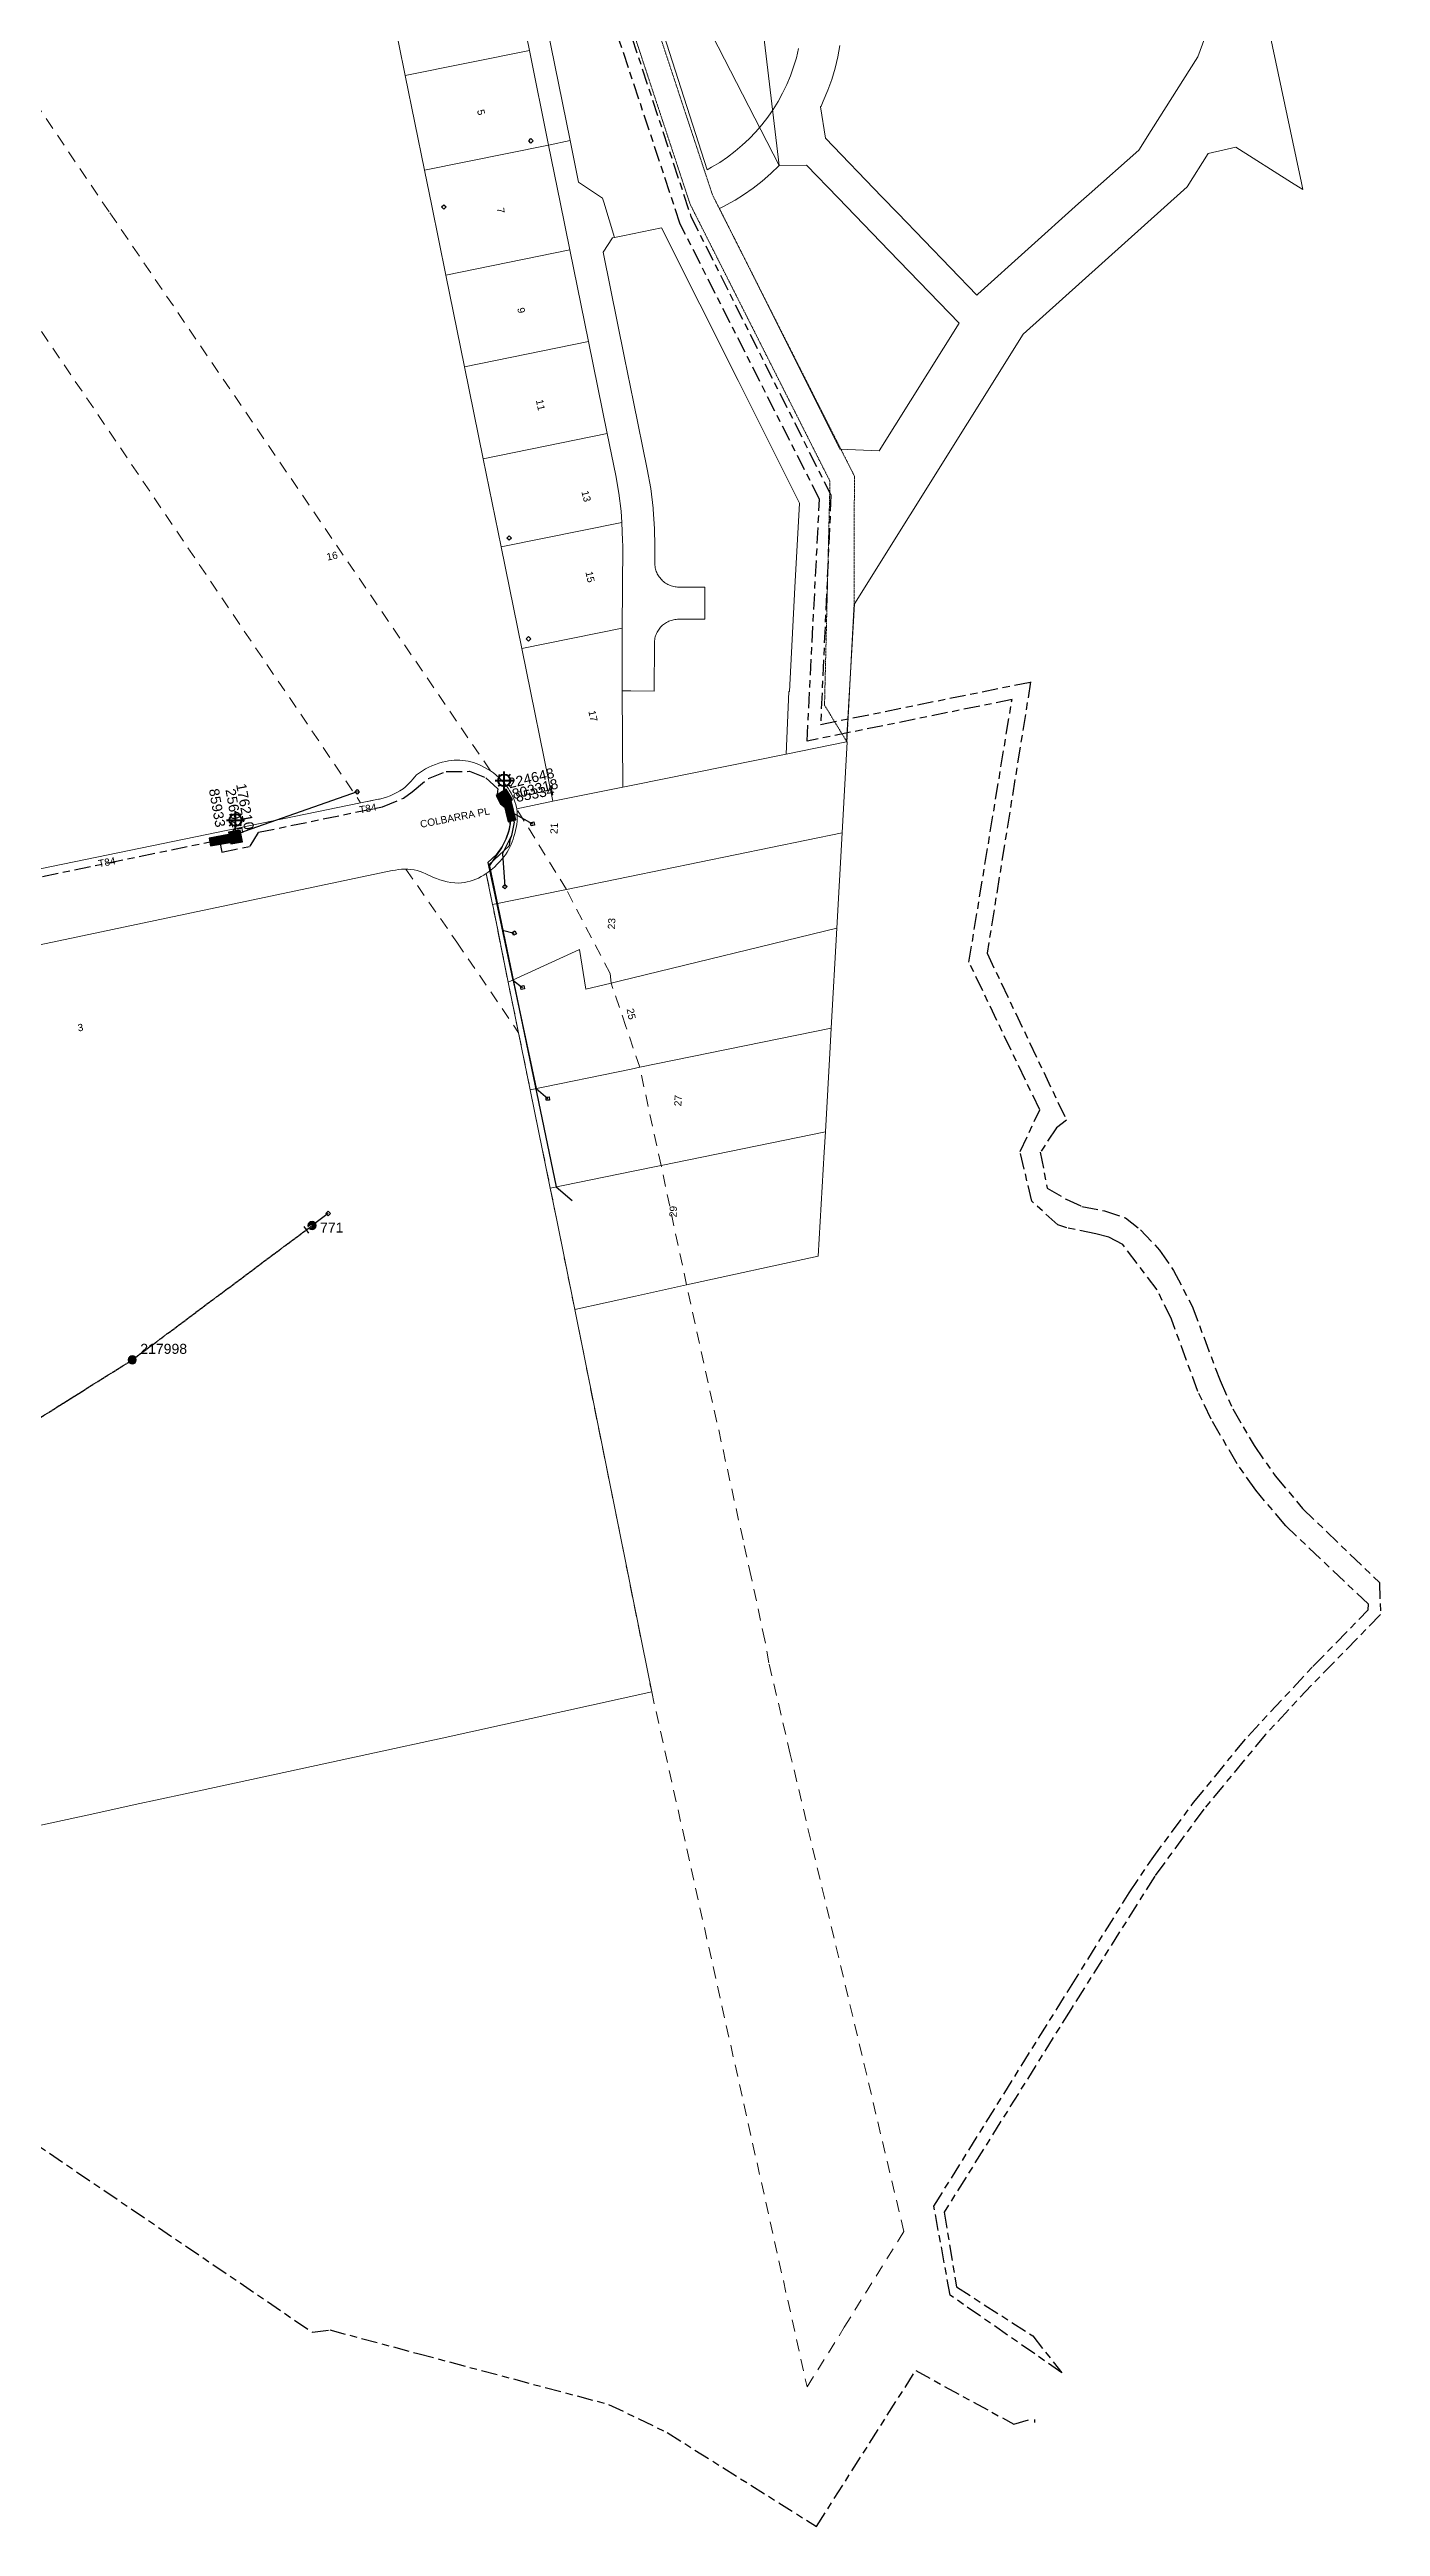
# Model space of a CAD drawing. Header units: metres. Extents: x 314590 to 317940, y 6263421 to 6264427.
# Drawn here: x 317609 to 317940, y 6263421 to 6264037 of the extents above; entities that cross this region are included whole.
import ezdxf
from ezdxf.enums import TextEntityAlignment as Align

# ---------------------------------------------------------------- set-up
doc = ezdxf.new("R2010")
doc.units = ezdxf.units.M
for name, pattern in [('Cable Exist OH', [1, 1, 0]), ('Cable Exist UG', [8.2, 4, -1.2, 1.8, -1.2]), ('Dash', [5, 3, -2]), ('HIDDEN', [0.375, 0.25, -0.125]), ('HIDDEN2', [0.1875, 0.125, -0.0625])]:
    doc.linetypes.add(name, pattern=pattern)
doc.layers.get('0').update_dxf_attribs({"color": 6})
for name, color, linetype, lineweight in [('Cadastre Easements_SP_EXT', 9, 'Continuous', 5), ('Cadastre Land Parcels_SP_EXT', 9, 'Continuous', 5), ('Cadastre Other Property_SP_EXT', 9, 'HIDDEN', 5), ('Cadastre Roads_SP_EXT', 9, 'Continuous', 5)]:
    doc.layers.add(name, color=color, linetype=linetype, lineweight=lineweight)
for name, color, linetype in [('Equip_SP_SL_EXT', 7, 'Continuous'), ('Mains_HV_EXT', 7, 'Continuous'), ('Mains_LV_EXT', 7, 'Continuous'), ('Mains_LV_SL_EXT', 7, 'Continuous'), ('Services_SP_EXT', 7, 'Continuous'), ('SupportsOH_SP_TR_HV_LV_SL_EXT', 7, 'Continuous'), ('SupportsUG_SP_LV_EXT', 7, 'Continuous'), ('SupportsUG_SP_LV_SL_EXT', 7, 'Continuous')]:
    doc.layers.add(name, color=color, linetype=linetype)
doc.styles.add('COLUMN_LABEL', font='arial.ttf')
doc.styles.add('iecARIAL', font='arial.ttf', dxfattribs={"height": 2})
doc.styles.add('POLE_LABEL', font='arial.ttf')
doc.styles.get("Standard").update_dxf_attribs({"font": 'arial.ttf'})

# ---------------------------------------------------------------- blocks, each defined once
blk = doc.blocks.new('COLUMN_EXT')
blk.add_hatch(color=256).paths.add_polyline_path([(-1.49, 1.48), (-1.49, -1.49), (1.48, -1.49), (1.48, 1.48)])
blk.add_lwpolyline([(-1.49, -1.49), (1.48, -1.49), (1.48, 1.48), (-1.49, 1.48)], close=True)
for tag, height, style, flags, p in [('STRUCTURE_PLANT_NUMBER', 0.2, 'POLE_LABEL', 9, (1.81, 0.03)), ('ASSET_NUM', 2.5, 'COLUMN_LABEL', 8, (2, 2)), ('STREET_CODE', 0.2, 'COLUMN_LABEL', 9, (1.81, -0.2))]:
    blk.add_attdef(tag, text='', height=height, dxfattribs=dict(style=style, flags=flags)).set_placement(p, align=Align.MIDDLE_LEFT)
at = {"flags": 1}
blk.add_attdef('Z', (1.81, -2.35), '', height=0.2, dxfattribs=at)
at = {"flags": 9}
for tag, p in [('COLUMN_TYPE', (1.81, -0.4)), ('OWNED_BY', (1.81, -0.6)), ('STATE', (1.81, -0.8)), ('USAGE', (1.81, -1)), ('STREETNAME', (1.81, -1.6)), ('SUBURB', (1.81, -1.8)), ('LEGEND', (1.81, -1.2)), ('LOCATION', (1.81, -1.4)), ('NOTES', (1.81, -2))]:
    blk.add_attdef(tag, text='', height=0.2, dxfattribs=at).set_placement(p, align=Align.MIDDLE_LEFT)
blk = doc.blocks.new('PILLAR_EXT')
blk.add_hatch(color=256).paths.add_polyline_path([(-2.475, 0.99), (-2.475, -0.99), (2.475, -0.99), (2.475, 0.99)])
blk.add_lwpolyline([(-2.475, -0.99), (2.475, -0.99), (2.475, 0.99), (-2.475, 0.99)], close=True)
for tag, p, flags in [('OWNED_BY', (0, -0.2), 9), ('STATE', (0, -0.4), 9), ('SUPPORT_TYPE', (0, -0.6), 9), ('STREETNAME', (0, -1.8), 9), ('SUBURB', (0, -2), 1), ('USAGE', (0, -0.8), 9), ('LEGEND', (0, -1), 9), ('LOCATION', (0, -1.2), 9), ('NOTES', (0, -1.4), 9), ('PARENT', (0, -1.6), 9)]:
    blk.add_attdef(tag, p, '', height=0.2, dxfattribs=dict(flags=flags))
at = {"style": 'iecARIAL', "flags": 8}
blk.add_attdef('ASSET_NUM', (1.5, 3.5), '', height=2.5, dxfattribs=at)
blk = doc.blocks.new('SL_LANTERN_EXT')
at = {"lineweight": 40}
for p, q in [((0, 1.97), (0, 6.47)), ((-2.25, 4.22), (2.25, 4.22)), ((-1.46, 5.68), (-1.06, 5.28)), ((-1.46, 2.76), (-1.06, 3.16)), ((0, 0), (0, 2.72)), ((1.46, 5.68), (1.06, 5.28)), ((1.46, 2.76), (1.06, 3.16))]:
    blk.add_line(p, q, dxfattribs=at)
blk.add_circle((0, 4.22), 1.5, dxfattribs=at)
at = {"style": 'iecARIAL', "flags": 8}
blk.add_attdef('ASSET_NUM', (1.5, 1.5), '', height=2.5, dxfattribs=at)
for tag, p, height, flags in [('OPERATING_VOLTAGE', (0.98, -1.65), 0.2, 9), ('ORIENTATION', (0.98, -1.85), 0.2, 9), ('OWNED_BY', (0.98, -2.05), 0.2, 9), ('STATE', (0.98, -2.25), 0.2, 9), ('CONSTRUCTED_VOLTAGE', (0.98, -0.65), 0.2, 9), ('CONTROL_TYPE', (0.98, -0.85), 0.2, 9), ('LANTERN_PURPOSE', (0.98, -1.05), 0.2, 9), ('LANTERN_TYPE', (0.98, -1.25), 0.2, 9), ('NO_PHASES', (0.98, -1.45), 0.2, 9), ('USAGE', (0.98, -2.45), 0.2, 9), ('CEXIST', (0.98, -2.65), 0.2, 9), ('CNEW', (0.98, -2.85), 0.2, 9), ('CNUMBER', (0.98, -3.05), 0.2, 9), ('CREMOVE', (0.98, -3.25), 0.2, 9), ('CREPLACE', (0.98, -3.45), 0.2, 9), ('LKINGHEIGHT', (0.98, -3.65), 0.2, 9), ('LBRACKET', (0.98, -3.85), 0.2, 9), ('LBRACKETVOCAB', (0.98, -4.05), 0.2, 9), ('LCATEGORY', (0.98, -4.25), 0.2, 9), ('LCHARGE1', (0.98, -4.45), 0.2, 9), ('LCHARGE1PERCENT', (0.98, -4.65), 0.2, 9), ('LCHARGE2', (0.98, -4.85), 0.2, 9), ('LCHARGE2PERCENT', (0.98, -5.05), 0.2, 9), ('LCHARGE3', (0.98, -5.25), 0.2, 9), ('LCHARGE3PERCENT', (0.98, -5.45), 0.2, 9), ('LEXIST', (0.98, -5.65), 0.2, 9), ('LLAMP', (0.98, -5.85), 0.2, 9), ('LLAMPVOCAB', (0.98, -6.05), 0.2, 9), ('LMAST', (0.98, -6.25), 0.2, 9), ('LNUMBER', (2.18, -3.25), 2.5, 8), ('STREETNAME', (0.98, -9.25), 0.2, 9), ('SUBURB', (0.98, -9.45), 0.2, 1), ('LMASTVOCAB', (0.98, -6.45), 0.2, 9), ('LNEW', (0.98, -6.65), 0.2, 9), ('LANTNUMBER', (0.98, -6.85), 0.2, 9), ('LOUTREACH', (0.98, -7.25), 0.2, 9), ('LOUTREACHVOCAB', (0.98, -7.45), 0.2, 9), ('LRATECODE', (0.98, -7.65), 0.2, 9), ('LREMOVE', (0.98, -7.85), 0.2, 9), ('LREPLACE', (0.98, -8.05), 0.2, 9), ('LTYPE', (0.98, -8.25), 0.2, 9), ('LTYPEVOCAB', (0.98, -8.45), 0.2, 9), ('LEGEND', (0.98, -8.65), 0.2, 9), ('LOCATION', (0.98, -8.85), 0.2, 9), ('NOTES', (0.98, -9.05), 0.2, 9)]:
    blk.add_attdef(tag, p, '', height=height, dxfattribs=dict(flags=flags))
blk = doc.blocks.new('CCP_EXT')
blk.add_wipeout([(0, 0.57), (0.57, 0), (0, -0.57), (-0.57, 0)])
blk.add_lwpolyline([(-0.57, 0), (0, 0.57), (0.57, 0), (0, -0.57), (-0.57, 0)])
at = {"flags": 1}
blk.add_attdef('Z', (0, 0), '', height=0.2, dxfattribs=at)
at = {"flags": 9}
for tag, p in [('CCP_TYPE', (0, 0)), ('CONSTRUCTED_VOLTAGE', (0, -0.2)), ('OPERATING_VOLTAGE', (0, -0.6)), ('ORIENTATION', (0, -0.8)), ('OWNED_BY', (0, -1)), ('STATE', (0, -1.8)), ('NO_PHASES', (0, -0.4)), ('USAGE', (0, -1.2)), ('LEGEND', (0, -1.4)), ('LIFE_SUPPORT', (0, -1.6)), ('NOTES', (0, -2))]:
    blk.add_attdef(tag, text='', height=0.2, dxfattribs=at).set_placement(p, align=Align.MIDDLE_LEFT)
blk = doc.blocks.new('POLE_EXT')
blk.add_hatch(color=256).paths.add_polyline_path([(-1, 0, 1), (1, 0, 1)])
blk.add_lwpolyline([(-1, 0, 1), (1, 0, 1)], format="xyb", close=True)
for tag, height, flags, p in [('pNumber', 2.5, 8, (-17.84, 2.07)), ('OWNED_BY', 0.2, 9, (1.35, -0.4)), ('SPECIAL_USE', 0.2, 9, (1.35, -0.8)), ('STATE', 0.2, 9, (1.35, -1)), ('cLV', 0.2, 9, (1.35, -1.4)), ('hDepth', 0.2, 9, (1.35, -1.6)), ('hDia', 0.2, 9, (1.35, -1.8)), ('cHV', 0.2, 9, (1.35, -2)), ('cLinedev', 0.2, 9, (1.35, -3.4)), ('pExisting', 0.2, 9, (1.35, -3.8)), ('pFooting', 0.2, 9, (1.35, -4.4)), ('pNew', 0.2, 9, (1.35, -4.6)), ('pRelocate', 0.2, 9, (1.35, -5)), ('pRemove', 0.2, 9, (1.35, -5.2)), ('pReplace', 0.2, 9, (1.35, -5.4)), ('pStay', 0.2, 9, (1.35, -5.6)), ('pType', 0.2, 9, (1.35, -5.8)), ('cspan', 0.2, 9, (1.35, -6)), ('STREETNAME', 0.2, 9, (1.35, -6.2)), ('PARENT', 0.2, 9, (1.35, -0.6)), ('USAGE', 0.2, 9, (1.35, -1.2)), ('LBRACKET', 0.2, 9, (1.35, -2.2)), ('LExisting', 0.2, 9, (1.35, -2.4)), ('LANTNUMBER', 0.2, 9, (1.35, -2.6)), ('LOther', 0.2, 9, (1.35, -2.8)), ('LRemove', 0.2, 9, (1.35, -3)), ('LEGEND', 0.2, 9, (1.35, -3.2)), ('LOCATION', 0.2, 9, (1.35, -3.6)), ('PFNUMBER', 0.2, 9, (1.35, -4)), ('NEWPFNUMBER', 0.2, 9, (1.35, -4.2)), ('SUBURB', 0.2, 9, (1.35, -6.4)), ('OPERATED_BY', 0.2, 9, (1.36, -7.01)), ('NOTES', 0.2, 9, (1.35, -6.6)), ('MAINTAINED_BY', 0.2, 9, (1.36, -6.81))]:
    blk.add_attdef(tag, text='', height=height, dxfattribs=dict(flags=flags)).set_placement(p, align=Align.MIDDLE_LEFT)
at = {"style": 'POLE_LABEL'}
for tag, height, flags, p in [('STRUCTURE_PLANT_NUMBER', 0.2, 9, (1.35, 0.03)), ('ASSET_NUM', 2.5, 8, (2, 2)), ('STREET_CODE', 0.2, 9, (1.35, -0.2))]:
    blk.add_attdef(tag, text='', height=height, dxfattribs=dict(at, flags=flags)).set_placement(p, align=Align.MIDDLE_LEFT)
at = {"flags": 1}
blk.add_attdef('Z', (1.35, -7.33), '', height=0.2, dxfattribs=at)
blk = doc.blocks.new('End Shackle_EXT')
blk.add_wipeout([(0, 0.25), (1.81, 0.25), (1.82, -0.25), (0, -0.25)])
blk.add_line((1.81, -1), (1.81, 1))
at = {"flags": 1}
blk.add_attdef('Z', (0, 0), '', height=0.2, dxfattribs=at)
at = {"flags": 9}
for tag, p in [('CONNECTOR_TYPE', (0, 0)), ('CONSTRUCTED_VOLTAGE', (0, -0.2)), ('OPERATING_VOLTAGE', (0, -0.6)), ('ORIENTATION', (0, -0.8)), ('OWNED_BY', (0, -1)), ('STATE', (0, -1.2)), ('NO_PHASES', (0, -0.4)), ('USAGE', (0, -1.4)), ('NOTES', (0, -1.6))]:
    blk.add_attdef(tag, text='', height=0.2, dxfattribs=at).set_placement(p, align=Align.MIDDLE_LEFT)

msp = doc.modelspace()

# ---------------------------------------------------------------- linework, layer by layer
at = {"layer": 'Cadastre Land Parcels_SP_EXT', "linetype": 'Continuous'}
for points in [[(317763.79, 6264229.82), (317790.18, 6264008.06), (317797, 6264008.17), (317804.86, 6264000.02), (317817.55, 6263986.87), (317834.94, 6263968.85), (317815.04, 6263937.07), (317805.3, 6263937.51), (317792.99, 6263962.08), (317775.37, 6263997.35), (317776.35, 6263997.85), (317778.87, 6263999.24), (317779.2, 6263999.45), (317781.31, 6264000.76), (317783.67, 6264002.41), (317785.94, 6264004.18), (317788.11, 6264006.06), (317790.18, 6264008.06), (317749.33, 6264087.65)], [(317723.86, 6264084.83), (317738.21, 6264014.25), (317740.29, 6264003.88), (317746.24, 6263999.91), (317746.54, 6263998.94), (317749.23, 6263990.17), (317751.32, 6263990.6), (317760.94, 6263992.56), (317779.95, 6263954.58), (317792.54, 6263929.42), (317795.21, 6263924.07), (317794.1, 6263903.12), (317792.72, 6263877.23), (317792.58, 6263877.23), (317791.9, 6263861.68), (317806.92, 6263864.71), (317808.91, 6263899.06), (317850.91, 6263966.09), (317890.86, 6264001.99), (317891.69, 6264002.73), (317896.91, 6264011.04), (317903.79, 6264012.61), (317917.65, 6264003.86), (317920.46, 6264002.09), (317920.1, 6264003.74), (317918.77, 6264010), (317906.46, 6264068.13)], [(317601.12, 6263832.06), (317686.05, 6263849.54), (317690.5, 6263850.45), (317690.75, 6263850.51), (317691.64, 6263850.74), (317692.51, 6263851.01), (317693.37, 6263851.33), (317694.21, 6263851.7), (317695.03, 6263852.1), (317695.83, 6263852.55), (317696.6, 6263853.04), (317697.14, 6263853.48), (317697.65, 6263853.94), (317698.14, 6263854.43), (317698.6, 6263854.94), (317699.04, 6263855.48), (317699.49, 6263856), (317699.97, 6263856.5), (317700.69, 6263857.04), (317701.43, 6263857.53), (317702.2, 6263857.99), (317702.99, 6263858.41), (317703.8, 6263858.79), (317704.64, 6263859.12), (317705.48, 6263859.41), (317706.34, 6263859.65), (317707.22, 6263859.85), (317707.91, 6263859.99), (317708.6, 6263860.08), (317709.3, 6263860.15), (317710, 6263860.17), (317710.71, 6263860.16), (317711.41, 6263860.11), (317712.1, 6263860.03), (317712.8, 6263859.91), (317713.48, 6263859.75), (317714.16, 6263859.56), (317714.82, 6263859.33), (317715.47, 6263859.07), (317716.11, 6263858.77), (317716.89, 6263858.38), (317717.65, 6263857.95), (317718.37, 6263857.5), (317719.08, 6263857), (317719.77, 6263856.45), (317720.42, 6263855.88), (317721.05, 6263855.27), (317721.64, 6263854.62), (317722.2, 6263853.95), (317722.72, 6263853.25), (317723.12, 6263852.61), (317723.49, 6263851.95), (317723.83, 6263851.26), (317724.13, 6263850.57), (317724.39, 6263849.85), (317724.62, 6263849.13), (317724.81, 6263848.39), (317724.87, 6263848.07), (317733.84, 6263849.96), (317726.13, 6263887.91), (317720.99, 6263913.2), (317716.53, 6263935.15), (317711.89, 6263957.99), (317707.25, 6263980.82), (317703.75, 6263998.01), (317701.95, 6264006.89), (317697.16, 6264030.41), (317692.38, 6264053.93)], [(317901.67, 6264054.97), (317894.34, 6264035.07), (317882.76, 6264016.73), (317879.66, 6264011.89), (317867.28, 6264000.94), (317864.61, 6263998.58), (317839.57, 6263976.07), (317839.32, 6263975.84), (317819.66, 6263996.21), (317815.75, 6264000.27), (317801.69, 6264014.84), (317800.49, 6264022.64), (317800.59, 6264022.84), (317801.16, 6264024.08), (317802.28, 6264026.76), (317803.25, 6264029.49), (317804.08, 6264032.26), (317804.77, 6264035.08), (317805.31, 6264037.93)], [(317795, 6264037.15), (317794.45, 6264034.86), (317793.77, 6264032.61), (317792.97, 6264030.39), (317792.06, 6264028.21), (317791.04, 6264026.09), (317789.91, 6264024.02), (317788.67, 6264022.02), (317787.32, 6264020.08), (317785.88, 6264018.22), (317784.34, 6264016.43), (317782.71, 6264014.73), (317781, 6264013.11), (317779.2, 6264011.59), (317777.33, 6264010.16), (317775.38, 6264008.83), (317773.36, 6264007.61), (317772.25, 6264006.99), (317760.73, 6264042.87)], [(317605.76, 6263595.19), (317619.14, 6263598.09), (317629.95, 6263600.43), (317642.35, 6263603.11), (317655.82, 6263606.03), (317669.98, 6263609.1), (317689.49, 6263613.33), (317706.34, 6263616.98), (317758.46, 6263628.44), (317756.06, 6263640.37), (317746.78, 6263686.5), (317739.32, 6263723.56), (317734.74, 6263746.21), (317733.24, 6263753.74), (317728.23, 6263778.23), (317725.35, 6263792.34), (317722.77, 6263804.93), (317718.99, 6263823.7), (317718.88, 6263824.25), (317717.31, 6263831.98), (317716.69, 6263831.57), (317716.04, 6263831.21), (317715.38, 6263830.87), (317714.7, 6263830.57), (317714.01, 6263830.31), (317713.3, 6263830.08), (317712.59, 6263829.9), (317711.86, 6263829.74), (317711.13, 6263829.63), (317710.39, 6263829.56), (317709.45, 6263829.63), (317709.45, 6263829.63), (317708.52, 6263829.75), (317707.6, 6263829.92), (317706.68, 6263830.13), (317705.78, 6263830.39), (317704.9, 6263830.71), (317704.18, 6263831), (317703.48, 6263831.34), (317703.16, 6263831.51), (317702.97, 6263831.61), (317702.27, 6263831.94), (317701.56, 6263832.24), (317700.83, 6263832.5), (317700.09, 6263832.72), (317699.34, 6263832.9), (317698.57, 6263833), (317697.79, 6263833.05), (317697.29, 6263833.06), (317697.01, 6263833.07), (317696.23, 6263833.04), (317695.46, 6263832.97), (317694.69, 6263832.86), (317693.92, 6263832.72), (317604.68, 6263813.96)]]:
    msp.add_lwpolyline(points, dxfattribs=at)
for points in [[(317738.21, 6264014.25), (317723.86, 6264084.83), (317706.48, 6264081.29), (317687.6, 6264077.46), (317692.38, 6264053.93), (317723.26, 6264060.21), (317728.03, 6264036.69), (317732.82, 6264013.16), (317738.21, 6264014.25)], [(317728.03, 6264036.69), (317723.26, 6264060.21), (317692.38, 6264053.93), (317697.16, 6264030.41), (317728.03, 6264036.69)], [(317732.82, 6264013.16), (317728.03, 6264036.69), (317697.16, 6264030.41), (317701.95, 6264006.89), (317732.82, 6264013.16)], [(317703.75, 6263998.01), (317707.25, 6263980.82), (317738.11, 6263987.09), (317735.71, 6263998.93), (317732.82, 6264013.16), (317701.95, 6264006.89), (317703.75, 6263998.01)], [(317771.69, 6263903.2), (317765.2, 6263903.23), (317764.88, 6263903.24), (317764.57, 6263903.27), (317764.26, 6263903.31), (317763.95, 6263903.37), (317763.64, 6263903.44), (317763.34, 6263903.53), (317763.05, 6263903.64), (317762.76, 6263903.76), (317762.47, 6263903.9), (317762.2, 6263904.05), (317761.93, 6263904.22), (317761.67, 6263904.39), (317761.42, 6263904.59), (317761.19, 6263904.79), (317760.96, 6263905.01), (317760.74, 6263905.24), (317760.54, 6263905.48), (317760.35, 6263905.73), (317760.17, 6263905.99), (317760.01, 6263906.26), (317759.86, 6263906.54), (317759.73, 6263906.82), (317759.61, 6263907.11), (317759.5, 6263907.4), (317759.42, 6263907.71), (317759.35, 6263908.01), (317759.29, 6263908.32), (317759.25, 6263908.63), (317759.23, 6263908.95), (317759.22, 6263909.26), (317759.24, 6263913.46), (317759.16, 6263917.67), (317758.83, 6263922.58), (317758.81, 6263922.83), (317758.21, 6263927.72), (317757.36, 6263932.57), (317753.96, 6263949.3), (317751.73, 6263960.27), (317746.4, 6263986.53), (317748.75, 6263990.11), (317749.23, 6263990.17), (317746.54, 6263998.94), (317746.24, 6263999.91), (317740.29, 6264003.88), (317738.21, 6264014.25), (317732.82, 6264013.16), (317735.71, 6263998.93), (317738.11, 6263987.09), (317742.75, 6263964.26), (317747.4, 6263941.42), (317749.52, 6263930.97), (317750.3, 6263926.54), (317750.84, 6263922.07), (317751.06, 6263919.31), (317751.23, 6263914.8), (317751.24, 6263913.5), (317751.15, 6263893), (317751.09, 6263877.41), (317753.28, 6263877.4), (317759.09, 6263877.37), (317759.14, 6263889.26), (317759.15, 6263889.57), (317759.17, 6263889.89), (317759.21, 6263890.2), (317759.27, 6263890.51), (317759.35, 6263890.81), (317759.44, 6263891.11), (317759.54, 6263891.41), (317759.67, 6263891.7), (317759.8, 6263891.98), (317759.95, 6263892.25), (317760.12, 6263892.52), (317760.3, 6263892.78), (317760.49, 6263893.03), (317760.69, 6263893.27), (317760.91, 6263893.49), (317761.14, 6263893.71), (317761.38, 6263893.91), (317761.63, 6263894.1), (317761.89, 6263894.28), (317762.16, 6263894.44), (317762.44, 6263894.59), (317762.72, 6263894.72), (317763.01, 6263894.84), (317763.31, 6263894.95), (317763.61, 6263895.03), (317763.91, 6263895.11), (317764.23, 6263895.16), (317764.54, 6263895.2), (317764.85, 6263895.22), (317765.16, 6263895.23), (317771.66, 6263895.21), (317771.69, 6263903.2)], [(317742.75, 6263964.26), (317738.11, 6263987.09), (317707.25, 6263980.82), (317711.89, 6263957.99), (317742.75, 6263964.26)], [(317747.4, 6263941.42), (317742.75, 6263964.26), (317711.89, 6263957.99), (317716.53, 6263935.15), (317747.4, 6263941.42)], [(317720.99, 6263913.2), (317751.06, 6263919.31), (317750.84, 6263922.07), (317750.3, 6263926.54), (317749.52, 6263930.97), (317747.4, 6263941.42), (317716.53, 6263935.15), (317720.99, 6263913.2)], [(317726.13, 6263887.91), (317751.15, 6263893), (317751.24, 6263913.5), (317751.23, 6263914.8), (317751.06, 6263919.31), (317720.99, 6263913.2), (317726.13, 6263887.91)], [(317751.09, 6263877.41), (317751.15, 6263893), (317726.13, 6263887.91), (317733.84, 6263849.96), (317751.24, 6263853.47), (317751.09, 6263877.41)], [(317737.23, 6263828.02), (317752.62, 6263831.18), (317805.83, 6263842.1), (317807.08, 6263864.74), (317806.92, 6263864.71), (317791.9, 6263861.68), (317753.78, 6263853.98), (317751.24, 6263853.47), (317733.84, 6263849.96), (317724.87, 6263848.07), (317724.96, 6263847.3), (317725, 6263846.53), (317725, 6263845.75), (317724.96, 6263844.98), (317724.88, 6263844.21), (317724.75, 6263843.45), (317724.59, 6263842.69), (317724.39, 6263841.94), (317724.15, 6263841.21), (317723.96, 6263840.52), (317723.74, 6263839.84), (317723.47, 6263839.17), (317723.18, 6263838.52), (317722.84, 6263837.89), (317722.48, 6263837.27), (317722.08, 6263836.67), (317721.66, 6263836.1), (317721.2, 6263835.54), (317720.72, 6263835.02), (317720.04, 6263834.28), (317719.32, 6263833.59), (317718.56, 6263832.93), (317717.78, 6263832.31), (317717.31, 6263831.98), (317718.88, 6263824.25), (317737.23, 6263828.02)], [(317804.51, 6263818.4), (317805.83, 6263842.1), (317752.62, 6263831.18), (317737.23, 6263828.02), (317718.88, 6263824.25), (317718.99, 6263823.7), (317722.78, 6263804.93), (317740.48, 6263813.07), (317742.04, 6263803.2), (317748.38, 6263804.74), (317750.72, 6263805.31), (317804.51, 6263818.4)], [(317804.51, 6263818.4), (317750.72, 6263805.31), (317748.38, 6263804.74), (317742.04, 6263803.2), (317740.48, 6263813.07), (317722.78, 6263804.93), (317725.35, 6263792.34), (317728.23, 6263778.23), (317753.38, 6263783.37), (317755.48, 6263783.8), (317803.12, 6263793.54), (317804.51, 6263818.4)], [(317753.82, 6263757.95), (317760.78, 6263759.38), (317801.67, 6263767.76), (317802.86, 6263788.84), (317803.12, 6263793.54), (317755.48, 6263783.8), (317753.38, 6263783.37), (317728.23, 6263778.23), (317733.24, 6263753.74), (317753.82, 6263757.95)], [(317754.44, 6263726.88), (317767.13, 6263729.67), (317799.92, 6263736.86), (317801.38, 6263762.68), (317801.67, 6263767.76), (317760.78, 6263759.38), (317753.82, 6263757.95), (317733.24, 6263753.74), (317734.74, 6263746.21), (317739.32, 6263723.56), (317754.44, 6263726.88)]]:
    msp.add_lwpolyline(points, close=True, dxfattribs=at)
at = {"layer": 'Cadastre Other Property_SP_EXT', "linetype": 'HIDDEN2'}
msp.add_lwpolyline([(317807.02, 6263864.74), (317808.82, 6263898.98), (317808.89, 6263930.84), (317773.59, 6264000.73), (317751.5, 6264067.61), (317742.53, 6264112.57), (317749.55, 6264184.88), (317763.8, 6264229.87), (317800.83, 6264281.36), (317805.51, 6264289.74), (317799.69, 6264291.58), (317795.17, 6264284.09), (317759.51, 6264234.21), (317743.65, 6264186.18), (317736.47, 6264112.26), (317745.69, 6264066.09), (317768.03, 6263998.42), (317802.82, 6263929.54), (317801.46, 6263873.86), (317807.02, 6263864.74)], close=True, dxfattribs=at)
at = {"layer": 'Mains_HV_EXT', "linetype": 'Cable Exist UG'}
for points in [[(317860.49, 6263459.15), (317832.71, 6263478.42), (317828.67, 6263500.59), (317862.62, 6263554.99), (317877.23, 6263578.45), (317882.95, 6263586.93), (317893.26, 6263600.92), (317906.84, 6263617.48), (317922.94, 6263634.75), (317936.74, 6263648.87), (317936.77, 6263650.26), (317916.23, 6263669.73), (317908.76, 6263678.64), (317904.13, 6263685.17), (317897.62, 6263696.32), (317894.37, 6263703.15), (317887.78, 6263721.17), (317884.2, 6263728.43), (317875.68, 6263739.73), (317872.21, 6263741.58), (317868.92, 6263742.35), (317861.76, 6263743.88), (317859.52, 6263744.6), (317853, 6263750.5), (317850.14, 6263762.86), (317854.99, 6263773.22), (317837.4, 6263809.98), (317848.11, 6263875.26), (317797.11, 6263864.9), (317800.22, 6263925.05), (317765.58, 6263993.46), (317743, 6264061.61)], [(317745.84, 6264063.25), (317768.21, 6263995.41), (317803.07, 6263926.08), (317800.49, 6263869.06), (317852.73, 6263879.62), (317841.9, 6263812.17), (317861.66, 6263770.65), (317859.17, 6263768.78), (317855.15, 6263762.65), (317856.86, 6263753.74), (317861.56, 6263750.98), (317865.51, 6263749.21), (317871.08, 6263748.09), (317876.32, 6263746.33), (317880.04, 6263743.39), (317884.83, 6263738.34), (317888.3, 6263733.26), (317892.91, 6263724.43), (317899.86, 6263705.92), (317903.05, 6263698.88), (317908.33, 6263689.72), (317913.61, 6263682.17), (317920.36, 6263674.11), (317939.52, 6263655.64), (317939.78, 6263647.68), (317922.53, 6263630.05), (317911.17, 6263617.84), (317895.79, 6263599.29), (317883.63, 6263582.63), (317862.73, 6263549.49), (317831.25, 6263499.07), (317834.29, 6263480.5), (317853.25, 6263468.31), (317860.49, 6263459.15)], [(317853.74, 6263447.54), (317853.74, 6263446.74)]]:
    msp.add_lwpolyline(points, dxfattribs=at)
at = {"layer": 'Mains_LV_EXT', "linetype": 'Cable Exist UG'}
msp.add_lwpolyline([(317650.94, 6263840.25), (317600.96, 6263829.97)], dxfattribs=at)
at = {"layer": 'Mains_LV_SL_EXT', "linetype": 'Cable Exist UG'}
for points in [[(317723.14, 6263847.47), (317721.78, 6263850.92)], [(317650.94, 6263840.25), (317654.9, 6263841.06)]]:
    msp.add_lwpolyline(points, dxfattribs=at)

# ---------------------------------------------------------------- block references
at = {"layer": 'Equip_SP_SL_EXT'}
ref = msp.add_blockref('SL_LANTERN_EXT', (317654.9, 6263841.06), dxfattribs=at)
ref.add_attrib('ASSET_NUM', '176210', dxfattribs={"layer": '0', "height": 2.5, "rotation": 280.29883, "style": 'iecARIAL'}).set_placement((317656.4, 6263842.56), align=Align.BOTTOM_RIGHT)
ref = msp.add_blockref('SL_LANTERN_EXT', (317721.78, 6263850.92), dxfattribs=at)
ref.add_attrib('ASSET_NUM', '224648', dxfattribs={"layer": '0', "height": 2.5, "rotation": 13.62995, "style": 'iecARIAL'}).set_placement((317723.28, 6263852.42), align=Align.BOTTOM_LEFT)
at = {"layer": 'SupportsOH_SP_TR_HV_LV_SL_EXT'}
ref = msp.add_blockref('POLE_EXT', (317629.22, 6263711.03), dxfattribs=at)
ref.add_attrib('ASSET_NUM', '217998', dxfattribs={"layer": '0', "height": 2.5, "style": 'POLE_LABEL'}).set_placement((317631.22, 6263711.78), align=Align.BOTTOM_LEFT)
at = {"layer": 'SupportsUG_SP_LV_EXT'}
ref = msp.add_blockref('PILLAR_EXT', (317650.94, 6263840.25), dxfattribs=dict(at, rotation=190.3748531884007))
ref.add_attrib('ASSET_NUM', '85933', dxfattribs={"layer": '0', "height": 2.5, "rotation": 280.04713, "style": 'iecARIAL'}).set_placement((317652.44, 6263843.75), align=Align.TOP_RIGHT)
ref = msp.add_blockref('PILLAR_EXT', (317723.14, 6263847.47), dxfattribs=dict(at, rotation=103.931974180262))
ref.add_attrib('ASSET_NUM', '85334', dxfattribs={"layer": '0', "height": 2.5, "rotation": 10.80925, "style": 'iecARIAL'}).set_placement((317724.64, 6263850.97), align=Align.MIDDLE_LEFT)
at = {"layer": 'SupportsUG_SP_LV_SL_EXT'}
ref = msp.add_blockref('COLUMN_EXT', (317654.9, 6263841.06), dxfattribs=dict(at, rotation=190.3748531884007))
ref.add_attrib('ASSET_NUM', '256925', dxfattribs={"layer": '0', "height": 2.5, "rotation": 280.04713, "style": 'COLUMN_LABEL'}).set_placement((317656.9, 6263841.81), align=Align.TOP_RIGHT)
ref = msp.add_blockref('COLUMN_EXT', (317721.78, 6263850.92), dxfattribs=dict(at, rotation=30.80804835472361))
ref.add_attrib('ASSET_NUM', '803318', dxfattribs={"layer": '0', "height": 2.5, "rotation": 13.62995, "style": 'COLUMN_LABEL'}).set_placement((317723.78, 6263851.67), align=Align.MIDDLE_LEFT)

# ---------------------------------------------------------------- texts
at = {"layer": 'Cadastre Land Parcels_SP_EXT'}
for s, rotation, p in [('5', 282.7298, (317714.99, 6264021.79)), ('7', 277.58876, (317719.93, 6263997.48)), ('9', 281.31773, (317725, 6263972.54)), ('11', 281.89691, (317729.64, 6263949.7)), ('13', 284.75363, (317740.95, 6263926.95)), ('16', 11.55454, (317677.76, 6263909.8)), ('15', 282.23359, (317741.97, 6263906.95)), ('17', 282.00517, (317742.69, 6263872.35)), ('21', 87.16, (317735.01, 6263841.77)), ('23', 87.16, (317749.31, 6263818.08)), ('25', 281.39999, (317752.22, 6263798.27)), ('3', 9.03948, (317615.78, 6263792.69)), ('27', 87.16, (317765.84, 6263774.07)), ('29', 87.16, (317764.64, 6263746.47))]:
    msp.add_text(s, height=1.8, rotation=rotation, dxfattribs=at).set_placement(p)
at = {"layer": 'Cadastre Roads_SP_EXT'}
msp.add_text('COLBARRA PL', height=1.8, rotation=11.0635, dxfattribs=at).set_placement((317701.03, 6263843.34))
at = {"layer": 'Mains_LV_EXT'}
msp.add_text('T84', height=1.8, rotation=10.45891, dxfattribs=at).set_placement((317620.94, 6263833.53))

# ---------------------------------------------------------------- next in the draw order: block references
at = {"layer": 'Services_SP_EXT'}
for p in [(317728.43, 6264014.17), (317706.74, 6263997.75), (317722.97, 6263915.42), (317727.78, 6263890.38), (317685.15, 6263852.32), (317677.95, 6263747.43)]:
    msp.add_blockref('CCP_EXT', p, dxfattribs=at)
for p, rotation in [((317728.8, 6263844.32), 327.8604691208012), ((317721.94, 6263828.72), 1.945282875565413), ((317724.27, 6263817.17), 344.9131302156726), ((317726.32, 6263803.65), 146.5215266140846), ((317732.6, 6263776.03), 139.4025978004952)]:
    msp.add_blockref('CCP_EXT', p, dxfattribs=dict(at, rotation=rotation))

# ---------------------------------------------------------------- next in the draw order: linework, layer by layer
at = {"layer": 'Cadastre Easements_SP_EXT', "linetype": 'Dash'}
msp.add_lwpolyline([(317587.03, 6263995.79), (317686.05, 6263849.54), (317690.5, 6263850.45), (317690.75, 6263850.51), (317691.64, 6263850.74), (317692.51, 6263851.01), (317693.37, 6263851.33), (317694.21, 6263851.69), (317695.03, 6263852.1), (317695.83, 6263852.55), (317696.6, 6263853.04), (317697.14, 6263853.48), (317697.65, 6263853.94), (317698.14, 6263854.43), (317698.6, 6263854.94), (317699.04, 6263855.48), (317699.49, 6263856), (317699.97, 6263856.5), (317700.69, 6263857.04), (317701.43, 6263857.53), (317702.2, 6263857.99), (317702.99, 6263858.41), (317703.8, 6263858.79), (317704.64, 6263859.12), (317705.48, 6263859.41), (317706.34, 6263859.65), (317707.22, 6263859.85), (317707.91, 6263859.99), (317708.6, 6263860.09), (317709.3, 6263860.15), (317710, 6263860.17), (317710.71, 6263860.16), (317711.41, 6263860.11), (317712.1, 6263860.03), (317712.8, 6263859.91), (317713.48, 6263859.75), (317714.16, 6263859.56), (317714.82, 6263859.33), (317715.47, 6263859.07), (317716.11, 6263858.77), (317716.89, 6263858.38), (317717.65, 6263857.95), (317718.37, 6263857.5), (317623.45, 6263996.57), (317623.45, 6263996.57), (317588.61, 6264048.23)], dxfattribs=at)
for points in [[(317806.38, 6263470.46), (317820, 6263492.32), (317821.22, 6263494.26), (317792.94, 6263612.96), (317787.64, 6263635.65), (317786.62, 6263641.3), (317783.21, 6263657.08), (317781.18, 6263666.27), (317767.14, 6263729.67), (317760.78, 6263759.38), (317755.48, 6263783.8), (317752.04, 6263793.95), (317748.38, 6263804.74), (317748.09, 6263807.13), (317737.23, 6263828.02), (317724.87, 6263848.07), (317724.96, 6263847.3), (317725, 6263846.53), (317725, 6263845.75), (317724.96, 6263844.98), (317724.88, 6263844.21), (317724.75, 6263843.45), (317724.59, 6263842.69), (317724.39, 6263841.94), (317724.15, 6263841.21), (317723.96, 6263840.52), (317723.74, 6263839.84), (317723.47, 6263839.17), (317723.17, 6263838.52), (317722.84, 6263837.89), (317722.48, 6263837.27), (317722.08, 6263836.67), (317721.66, 6263836.1), (317721.2, 6263835.55), (317720.72, 6263835.02), (317720.04, 6263834.28), (317719.32, 6263833.59), (317718.56, 6263832.93), (317717.78, 6263832.31), (317717.31, 6263831.98), (317718.88, 6263824.25), (317718.99, 6263823.7), (317722.77, 6263804.93), (317725.35, 6263792.34), (317728.23, 6263778.23), (317733.24, 6263753.74), (317734.74, 6263746.21), (317739.32, 6263723.56), (317756.06, 6263640.37), (317758.46, 6263628.44), (317797.13, 6263455.63), (317806.38, 6263470.46)], [(317710.39, 6263829.56), (317709.45, 6263829.63), (317708.52, 6263829.75), (317707.6, 6263829.92), (317706.68, 6263830.13), (317705.78, 6263830.39), (317704.89, 6263830.71), (317704.18, 6263831), (317703.48, 6263831.34), (317703.17, 6263831.51), (317702.97, 6263831.61), (317702.27, 6263831.94), (317701.56, 6263832.24), (317700.83, 6263832.5), (317700.09, 6263832.72), (317699.34, 6263832.9), (317698.57, 6263833), (317697.79, 6263833.05), (317697.29, 6263833.06), (317709.99, 6263814.94), (317725.35, 6263792.34), (317722.78, 6263804.93), (317718.99, 6263823.7), (317718.88, 6263824.25), (317717.31, 6263831.98), (317716.69, 6263831.57), (317716.04, 6263831.21), (317715.38, 6263830.87), (317714.7, 6263830.57), (317714.01, 6263830.31), (317713.3, 6263830.08), (317712.59, 6263829.9), (317711.86, 6263829.74), (317711.13, 6263829.63), (317710.39, 6263829.56)]]:
    msp.add_lwpolyline(points, close=True, dxfattribs=at)
at = {"layer": 'Cadastre Roads_SP_EXT', "linetype": 'Continuous'}
msp.add_lwpolyline([(317604.68, 6263813.96), (317693.92, 6263832.72), (317694.69, 6263832.86), (317695.46, 6263832.97), (317696.24, 6263833.04), (317697.01, 6263833.07), (317697.29, 6263833.06), (317697.79, 6263833.05), (317698.57, 6263833), (317699.34, 6263832.9), (317700.09, 6263832.72), (317700.83, 6263832.5), (317701.56, 6263832.24), (317702.27, 6263831.94), (317702.97, 6263831.61), (317703.17, 6263831.51), (317703.48, 6263831.34), (317704.18, 6263831), (317704.89, 6263830.71), (317705.78, 6263830.39), (317706.68, 6263830.13), (317707.6, 6263829.92), (317708.52, 6263829.75), (317709.45, 6263829.63), (317710.39, 6263829.56), (317711.13, 6263829.63), (317711.86, 6263829.74), (317712.59, 6263829.9), (317713.3, 6263830.08), (317714.01, 6263830.31), (317714.7, 6263830.57), (317715.38, 6263830.87), (317716.04, 6263831.21), (317716.69, 6263831.57), (317717.31, 6263831.98), (317717.78, 6263832.31), (317718.56, 6263832.93), (317719.32, 6263833.59), (317720.04, 6263834.28), (317720.04, 6263834.28), (317720.72, 6263835.02), (317721.2, 6263835.54), (317721.66, 6263836.1), (317722.08, 6263836.67), (317722.48, 6263837.27), (317722.84, 6263837.89), (317723.18, 6263838.52), (317723.47, 6263839.17), (317723.74, 6263839.84), (317723.96, 6263840.52), (317724.15, 6263841.21), (317724.39, 6263841.94), (317724.59, 6263842.69), (317724.75, 6263843.45), (317724.88, 6263844.21), (317724.96, 6263844.98), (317725, 6263845.75), (317725, 6263846.53), (317724.96, 6263847.3), (317724.87, 6263848.07), (317724.81, 6263848.39), (317724.62, 6263849.13), (317724.39, 6263849.85), (317724.13, 6263850.57), (317723.83, 6263851.26), (317723.49, 6263851.95), (317723.12, 6263852.61), (317722.72, 6263853.25), (317722.2, 6263853.95), (317721.64, 6263854.62), (317721.05, 6263855.27), (317720.42, 6263855.88), (317719.76, 6263856.45), (317719.08, 6263856.99), (317718.37, 6263857.5), (317717.65, 6263857.95), (317716.89, 6263858.38), (317716.11, 6263858.77), (317715.47, 6263859.07), (317714.82, 6263859.33), (317714.16, 6263859.56), (317713.48, 6263859.75), (317712.8, 6263859.91), (317712.1, 6263860.03), (317711.41, 6263860.11), (317710.71, 6263860.16), (317710, 6263860.17), (317709.3, 6263860.15), (317708.6, 6263860.08), (317707.91, 6263859.99), (317707.22, 6263859.85), (317706.34, 6263859.65), (317705.48, 6263859.41), (317704.64, 6263859.12), (317703.8, 6263858.79), (317702.99, 6263858.41), (317702.2, 6263857.99), (317701.43, 6263857.53), (317700.69, 6263857.04), (317699.97, 6263856.5), (317699.49, 6263856), (317699.04, 6263855.48), (317698.6, 6263854.94), (317698.14, 6263854.43), (317697.65, 6263853.94), (317697.14, 6263853.48), (317696.6, 6263853.04), (317695.83, 6263852.55), (317695.03, 6263852.1), (317694.21, 6263851.7), (317693.37, 6263851.33), (317692.51, 6263851.01), (317691.64, 6263850.74), (317690.75, 6263850.51), (317690.5, 6263850.45), (317686.05, 6263849.54), (317601.12, 6263832.06)], dxfattribs=at)
at = {"layer": 'Mains_LV_EXT', "linetype": 'Cable Exist UG'}
msp.add_lwpolyline([(317650.94, 6263840.25), (317651.52, 6263837.31), (317658.55, 6263838.75), (317660.65, 6263842.24), (317691.46, 6263848.6), (317696.73, 6263850.7), (317698.85, 6263852.29), (317702.93, 6263855.65), (317707.31, 6263857.34), (317713.13, 6263857.4), (317717.23, 6263855.76), (317720.21, 6263853.04), (317719.93, 6263851.03), (317720.87, 6263849.35), (317723.14, 6263847.47)], dxfattribs=at)
at = {"layer": 'Services_SP_EXT'}
for points in [[(317685.15, 6263852.32), (317650.94, 6263840.25)], [(317723.14, 6263847.47), (317723.19, 6263844.27), (317723.23, 6263844.33), (317722.9, 6263842.61), (317722.25, 6263840.67), (317721.25, 6263838.67), (317719.74, 6263836.6), (317717.73, 6263834.73), (317721.34, 6263817.87), (317724.27, 6263817.17)], [(317723.14, 6263847.47), (317723.23, 6263844.36), (317723.23, 6263844.33), (317722.87, 6263842.47), (317722.2, 6263840.54), (317721.06, 6263838.36), (317717.94, 6263833.71), (317729.69, 6263778.53), (317732.6, 6263776.03)], [(317723.14, 6263847.47), (317723.23, 6263844.33), (317722.89, 6263842.57), (317722.2, 6263840.54), (317721.06, 6263838.36), (317717.94, 6263833.71), (317723.94, 6263805.45), (317726.32, 6263803.65)], [(317723.14, 6263847.47), (317724.24, 6263844.76), (317723.58, 6263841.47), (317723.15, 6263840.26), (317722.96, 6263838.91), (317718, 6263834.22), (317734.71, 6263754.04), (317738.64, 6263750.65)], [(317723.14, 6263847.47), (317724.24, 6263844.76), (317723.58, 6263841.47), (317721.35, 6263836.98), (317721.94, 6263828.72)], [(317723.14, 6263847.47), (317728.8, 6263844.32)], [(317677.95, 6263747.43), (317673.95, 6263744.43)]]:
    msp.add_lwpolyline(points, dxfattribs=at)

# ---------------------------------------------------------------- next in the draw order: block references
at = {"layer": 'SupportsOH_SP_TR_HV_LV_SL_EXT'}
ref = msp.add_blockref('POLE_EXT', (317673.95, 6263744.44), dxfattribs=at)
ref.add_attrib('ASSET_NUM', '771', dxfattribs={"layer": '0', "height": 2.5, "style": 'POLE_LABEL'}).set_placement((317675.95, 6263745.19), align=Align.TOP_LEFT)

# ---------------------------------------------------------------- next in the draw order: texts
at = {"layer": 'Mains_LV_EXT'}
msp.add_text('T84', height=1.8, rotation=10.45471, dxfattribs=at).set_placement((317685.87, 6263846.89))

# ---------------------------------------------------------------- next in the draw order: block references
at = {"layer": 'Mains_LV_EXT', "rotation": 215.5898984015917}
msp.add_blockref('End Shackle_EXT', (317673.95, 6263744.43), dxfattribs=at)

# ---------------------------------------------------------------- next in the draw order: linework, layer by layer
at = {"layer": 'Mains_HV_EXT', "linetype": 'Cable Exist UG'}
msp.add_lwpolyline([(317067.88, 6263771.56), (317083.43, 6263698.8), (317106, 6263704.15), (317147.64, 6263503.37), (317155.07, 6263497.65), (317167.91, 6263497.15), (317443.51, 6263568.15), (317489.73, 6263577.96), (317492.13, 6263567.87), (317508.82, 6263570.57), (317525.32, 6263567.76), (317551.35, 6263551.05), (317601.82, 6263518.36), (317674.07, 6263469.2), (317678.37, 6263469.79), (317700.27, 6263463.92), (317747.74, 6263451.28), (317762.29, 6263444.27), (317799.46, 6263420.91), (317824.15, 6263459.68), (317848.58, 6263446.33), (317852.2, 6263447.41)], dxfattribs=at)
at = {"layer": 'Mains_LV_EXT', "linetype": 'Cable Exist OH'}
msp.add_lwpolyline([(317569.22, 6263673.4), (317629.22, 6263711.03), (317673.95, 6263744.44)], dxfattribs=at)

doc.saveas('drawing.dxf')
